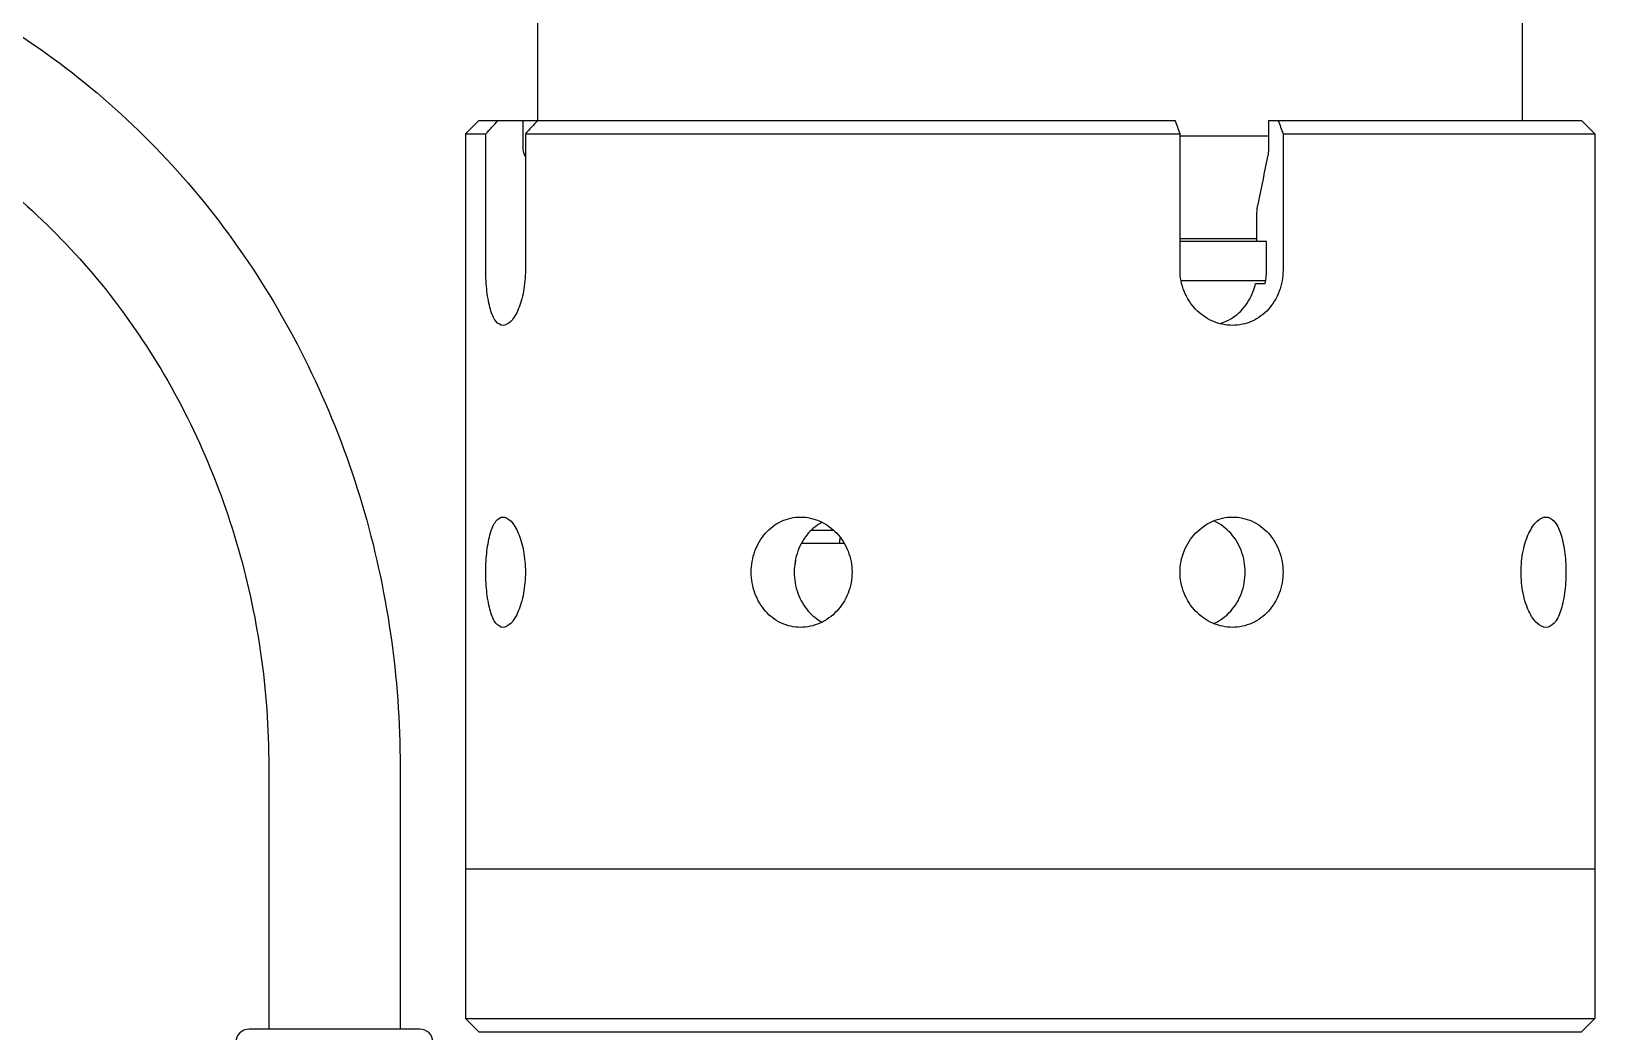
# Model space of a CAD drawing. Header units: millimetres. Extents: x 0 to 7722, y 0 to 5460.
# Drawn here: x 1671.4 to 1730.9, y 2116.7 to 2154.8 of the extents above; entities that cross this region are included whole.
import ezdxf

# ---------------------------------------------------------------- set-up
doc = ezdxf.new("R2010")
doc.units = ezdxf.units.MM
doc.header["$LTSCALE"] = 5
doc.layers.get('0').update_dxf_attribs({"linetype": 'CONTINUOUS'})

msp = doc.modelspace()

# ---------------------------------------------------------------- linework, layer by layer
for p, q in [((1690.658, 2151.401), (1690.658, 2155.301)), ((1728.158, 2151.401), (1728.158, 2155.301)), ((1688.408, 2151.401), (1687.908, 2150.901)), ((1688.408, 2151.401), (1687.908, 2150.901)), ((1688.408, 2151.401), (1689.149, 2151.401)), ((1688.408, 2151.401), (1689.149, 2151.401)), ((1689.149, 2151.401), (1690.088, 2151.401)), ((1689.149, 2151.401), (1690.088, 2151.401)), ((1690.088, 2151.401), (1690.655, 2151.401)), ((1690.088, 2151.401), (1690.088, 2150.335)), ((1690.088, 2151.401), (1690.655, 2151.401)), ((1690.088, 2151.401), (1690.088, 2150.335)), ((1690.655, 2151.401), (1714.937, 2151.401)), ((1690.655, 2151.401), (1714.937, 2151.401)), ((1718.498, 2150.335), (1718.498, 2151.401)), ((1718.498, 2151.401), (1718.858, 2151.401)), ((1718.498, 2150.335), (1718.498, 2151.401)), ((1718.498, 2151.401), (1718.858, 2151.401)), ((1718.858, 2151.401), (1730.408, 2151.401)), ((1718.858, 2151.401), (1730.408, 2151.401)), ((1730.408, 2151.401), (1730.908, 2150.901)), ((1730.408, 2151.401), (1730.908, 2150.901)), ((1687.908, 2150.901), (1688.68, 2150.901)), ((1687.908, 2150.901), (1687.908, 2122.901)), ((1687.908, 2150.901), (1688.68, 2150.901)), ((1687.908, 2150.901), (1687.908, 2117.201)), ((1688.68, 2145.701), (1688.68, 2150.901)), ((1688.68, 2145.701), (1688.68, 2150.901)), ((1690.186, 2150.901), (1715.117, 2150.901)), ((1690.186, 2150.901), (1690.186, 2145.701)), ((1690.186, 2150.901), (1715.117, 2150.901)), ((1690.186, 2150.901), (1690.186, 2145.701)), ((1715.117, 2145.701), (1715.117, 2150.901)), ((1715.117, 2145.701), (1715.117, 2150.901)), ((1718.498, 2150.801), (1715.117, 2150.801)), ((1719.038, 2150.901), (1730.908, 2150.901)), ((1719.038, 2150.901), (1719.038, 2145.701)), ((1719.038, 2150.901), (1730.908, 2150.901)), ((1719.038, 2150.901), (1719.038, 2145.701)), ((1730.908, 2150.901), (1730.908, 2122.901)), ((1730.908, 2150.901), (1730.908, 2117.201)), ((1718.047, 2146.801), (1718.047, 2147.902)), ((1718.047, 2146.801), (1718.047, 2147.902)), ((1718.047, 2146.901), (1715.117, 2146.901)), ((1718.354, 2146.801), (1715.117, 2146.801)), ((1718.408, 2146.801), (1718.354, 2146.801)), ((1718.408, 2146.801), (1718.354, 2146.801)), ((1718.408, 2145.701), (1718.408, 2146.801)), ((1718.408, 2145.701), (1718.408, 2146.801)), ((1718.373, 2145.301), (1715.155, 2145.301)), ((1717.993, 2145.201), (1718.354, 2145.201)), ((1717.993, 2145.201), (1718.354, 2145.201)), ((1701.071, 2135.801), (1701.925, 2135.801)), ((1700.725, 2135.301), (1702.33, 2135.301)), ((1680.415, 2126.801), (1680.415, 2116.801)), ((1685.415, 2126.801), (1685.415, 2116.801)), ((1687.908, 2122.901), (1730.908, 2122.901)), ((1687.908, 2117.201), (1730.908, 2117.201)), ((1688.408, 2116.701), (1687.908, 2117.201)), ((1730.408, 2116.701), (1730.908, 2117.201)), ((1686.165, 2116.801), (1679.665, 2116.801)), ((1688.408, 2116.701), (1730.408, 2116.701))]:
    msp.add_line(p, q)
for centre, start, end in [((1679.665, 2116.301), 90, 180), ((1686.165, 2116.301), 0, 90)]:
    msp.add_arc(centre, 0.5, start, end)
for centre, major_axis, ratio, start_param, end_param in [((7753.899, 5921.128), (0.059, -7510.684), 0.933552, 5.238396, 5.238406), ((7753.972, 5921.165), (-0.001, -7510.756), 0.933554, 5.238403, 5.238413), ((-609.71, 5921.148), (0, 7510.723), 0.358437, 4.186077, 4.186375), ((-609.71, 5921.148), (0, 7510.723), 0.358437, 4.186077, 4.186375), ((1953.008, 2133.301), (97.361, 470.815), 0.514499, 1.672074, 1.672568), ((2003.427, 2133.301), (-117.512, -568.26), 0.514499, 4.815926, 4.816429)]:
    msp.add_ellipse(centre, major_axis=major_axis, ratio=ratio, start_param=start_param, end_param=end_param)
for points, knots in [([(1655.507, 2159.301), (1658.664, 2159.301), (1661.82, 2158.753), (1667.809, 2156.623), (1670.641, 2155.042), (1675.705, 2151.014), (1677.936, 2148.57), (1681.591, 2143.064), (1683.014, 2140.004), (1684.926, 2133.562), (1685.415, 2130.182), (1685.415, 2126.801)], [0, 0, 0, 0, 0.314159, 0.314159, 0.628319, 0.628319, 0.942478, 0.942478, 1.256637, 1.256637, 1.570796, 1.570796, 1.570796, 1.570796]), ([(1655.507, 2154.301), (1658.091, 2154.301), (1660.674, 2153.854), (1665.604, 2152.1), (1667.949, 2150.794), (1672.173, 2147.435), (1674.051, 2145.382), (1677.144, 2140.722), (1678.359, 2138.115), (1679.994, 2132.605), (1680.415, 2129.703), (1680.415, 2126.801)], [0, 0, 0, 0, 0.314159, 0.314159, 0.628319, 0.628319, 0.942478, 0.942478, 1.256637, 1.256637, 1.570796, 1.570796, 1.570796, 1.570796]), ([(1690.088, 2150.335), (1690.088, 2150.273), (1690.101, 2150.201), (1690.131, 2150.124), (1690.14, 2150.104), (1690.151, 2150.085)], [0, 0, 0, 0, 0.01847875, 0.01847875, 0.02477285, 0.02477285, 0.02477285, 0.02477285]), ([(1690.088, 2150.335), (1690.088, 2150.273), (1690.101, 2150.201), (1690.131, 2150.124), (1690.14, 2150.104), (1690.151, 2150.085)], [0, 0, 0, 0, 0.01847875, 0.01847875, 0.02477285, 0.02477285, 0.02477285, 0.02477285]), ([(1718.474, 2150.085), (1718.478, 2150.104), (1718.481, 2150.124), (1718.493, 2150.201), (1718.498, 2150.273), (1718.498, 2150.335)], [0.27228705, 0.27228705, 0.27228705, 0.27228705, 0.27858115, 0.27858115, 0.2970599, 0.2970599, 0.2970599, 0.2970599]), ([(1718.474, 2150.085), (1718.478, 2150.104), (1718.481, 2150.124), (1718.493, 2150.201), (1718.498, 2150.273), (1718.498, 2150.335)], [0.27228705, 0.27228705, 0.27228705, 0.27228705, 0.27858115, 0.27858115, 0.2970599, 0.2970599, 0.2970599, 0.2970599]), ([(1718.047, 2147.902), (1718.047, 2147.963), (1718.052, 2148.036), (1718.064, 2148.112), (1718.067, 2148.132), (1718.071, 2148.152)], [-0.14854141, -0.14854141, -0.14854141, -0.14854141, -0.13006609, -0.13006609, -0.12376695, -0.12376695, -0.12376695, -0.12376695]), ([(1718.047, 2147.902), (1718.047, 2147.963), (1718.052, 2148.036), (1718.064, 2148.112), (1718.067, 2148.132), (1718.071, 2148.152)], [-0.14854141, -0.14854141, -0.14854141, -0.14854141, -0.13006609, -0.13006609, -0.12376695, -0.12376695, -0.12376695, -0.12376695]), ([(1689.337, 2143.601), (1689.242, 2143.601), (1689.147, 2143.654), (1688.979, 2143.868), (1688.907, 2144.03), (1688.798, 2144.402), (1688.753, 2144.638), (1688.694, 2145.156), (1688.68, 2145.437), (1688.68, 2145.701)], [-0.9499006, -0.9499006, -0.9499006, -0.9499006, -0.8707424, -0.8707424, -0.7915841, -0.7915841, -0.7124256, -0.7124256, -0.6332671, -0.6332671, -0.6332671, -0.6332671]), ([(1689.337, 2143.601), (1689.242, 2143.601), (1689.147, 2143.654), (1688.979, 2143.868), (1688.907, 2144.03), (1688.798, 2144.402), (1688.753, 2144.638), (1688.694, 2145.156), (1688.68, 2145.437), (1688.68, 2145.701)], [-0.9499006, -0.9499006, -0.9499006, -0.9499006, -0.8707424, -0.8707424, -0.7915841, -0.7915841, -0.7124256, -0.7124256, -0.6332671, -0.6332671, -0.6332671, -0.6332671]), ([(1690.186, 2145.701), (1690.186, 2145.437), (1690.162, 2145.156), (1690.067, 2144.638), (1689.996, 2144.402), (1689.838, 2144.03), (1689.741, 2143.868), (1689.537, 2143.654), (1689.432, 2143.601), (1689.337, 2143.601)], [-1.2665342, -1.2665342, -1.2665342, -1.2665342, -1.1873756, -1.1873756, -1.1082171, -1.1082171, -1.0290589, -1.0290589, -0.9499006, -0.9499006, -0.9499006, -0.9499006]), ([(1690.186, 2145.701), (1690.186, 2145.437), (1690.162, 2145.156), (1690.067, 2144.638), (1689.996, 2144.402), (1689.838, 2144.03), (1689.741, 2143.868), (1689.537, 2143.654), (1689.432, 2143.601), (1689.337, 2143.601)], [-1.2665342, -1.2665342, -1.2665342, -1.2665342, -1.1873756, -1.1873756, -1.1082171, -1.1082171, -1.0290589, -1.0290589, -0.9499006, -0.9499006, -0.9499006, -0.9499006]), ([(1719.038, 2145.701), (1719.038, 2145.437), (1718.991, 2145.156), (1718.798, 2144.638), (1718.652, 2144.402), (1718.313, 2144.03), (1718.098, 2143.868), (1717.622, 2143.654), (1717.361, 2143.601), (1716.868, 2143.601), (1716.604, 2143.654), (1716.114, 2143.868), (1715.889, 2144.03), (1715.531, 2144.402), (1715.376, 2144.638), (1715.169, 2145.156), (1715.117, 2145.437), (1715.117, 2145.701)], [-0.6332671, -0.6332671, -0.6332671, -0.6332671, -0.5541086, -0.5541086, -0.4749501, -0.4749501, -0.3957918, -0.3957918, -0.3166335, -0.3166335, -0.2374753, -0.2374753, -0.158317, -0.158317, -0.0791585, -0.0791585, 0, 0, 0, 0]), ([(1719.038, 2145.701), (1719.038, 2145.437), (1718.991, 2145.156), (1718.798, 2144.638), (1718.652, 2144.402), (1718.313, 2144.03), (1718.098, 2143.868), (1717.622, 2143.654), (1717.361, 2143.601), (1716.868, 2143.601), (1716.604, 2143.654), (1716.114, 2143.868), (1715.889, 2144.03), (1715.531, 2144.402), (1715.376, 2144.638), (1715.169, 2145.156), (1715.117, 2145.437), (1715.117, 2145.701)], [-0.6332671, -0.6332671, -0.6332671, -0.6332671, -0.5541086, -0.5541086, -0.4749501, -0.4749501, -0.3957918, -0.3957918, -0.3166335, -0.3166335, -0.2374753, -0.2374753, -0.158317, -0.158317, -0.0791585, -0.0791585, 0, 0, 0, 0]), ([(1716.619, 2143.669), (1716.706, 2143.693), (1716.791, 2143.724), (1717.111, 2143.868), (1717.326, 2144.03), (1717.663, 2144.402), (1717.808, 2144.638), (1717.941, 2144.996), (1717.97, 2145.098), (1717.993, 2145.201)], [0.3683883, 0.3683883, 0.3683883, 0.3683883, 0.3958775, 0.3958775, 0.4750529, 0.4750529, 0.5542286, 0.5542286, 0.5844676, 0.5844676, 0.5844676, 0.5844676]), ([(1716.619, 2143.669), (1716.706, 2143.693), (1716.791, 2143.724), (1717.111, 2143.868), (1717.326, 2144.03), (1717.663, 2144.402), (1717.808, 2144.638), (1717.941, 2144.996), (1717.97, 2145.098), (1717.993, 2145.201)], [0.3683883, 0.3683883, 0.3683883, 0.3683883, 0.3958775, 0.3958775, 0.4750529, 0.4750529, 0.5542286, 0.5542286, 0.5844676, 0.5844676, 0.5844676, 0.5844676]), ([(1688.68, 2134.201), (1688.68, 2134.465), (1688.694, 2134.746), (1688.753, 2135.263), (1688.798, 2135.499), (1688.907, 2135.872), (1688.979, 2136.034), (1689.147, 2136.248), (1689.242, 2136.301), (1689.337, 2136.301)], [0.6332671, 0.6332671, 0.6332671, 0.6332671, 0.7124256, 0.7124256, 0.7915841, 0.7915841, 0.8707424, 0.8707424, 0.9499006, 0.9499006, 0.9499006, 0.9499006]), ([(1688.68, 2134.201), (1688.68, 2134.465), (1688.694, 2134.746), (1688.753, 2135.263), (1688.798, 2135.499), (1688.907, 2135.872), (1688.979, 2136.034), (1689.147, 2136.248), (1689.242, 2136.301), (1689.337, 2136.301)], [0.6332671, 0.6332671, 0.6332671, 0.6332671, 0.7124256, 0.7124256, 0.7915841, 0.7915841, 0.8707424, 0.8707424, 0.9499006, 0.9499006, 0.9499006, 0.9499006]), ([(1689.337, 2136.301), (1689.432, 2136.301), (1689.537, 2136.248), (1689.741, 2136.034), (1689.838, 2135.872), (1689.996, 2135.499), (1690.067, 2135.263), (1690.162, 2134.746), (1690.186, 2134.465), (1690.186, 2134.201)], [0.9499006, 0.9499006, 0.9499006, 0.9499006, 1.0290589, 1.0290589, 1.1082171, 1.1082171, 1.1873756, 1.1873756, 1.2665342, 1.2665342, 1.2665342, 1.2665342]), ([(1689.337, 2136.301), (1689.432, 2136.301), (1689.537, 2136.248), (1689.741, 2136.034), (1689.838, 2135.872), (1689.996, 2135.499), (1690.067, 2135.263), (1690.162, 2134.746), (1690.186, 2134.465), (1690.186, 2134.201)], [0.9499006, 0.9499006, 0.9499006, 0.9499006, 1.0290589, 1.0290589, 1.1082171, 1.1082171, 1.1873756, 1.1873756, 1.2665342, 1.2665342, 1.2665342, 1.2665342]), ([(1698.788, 2134.201), (1698.788, 2134.465), (1698.834, 2134.746), (1699.022, 2135.263), (1699.164, 2135.499), (1699.494, 2135.872), (1699.704, 2136.034), (1700.169, 2136.248), (1700.424, 2136.301), (1700.906, 2136.301), (1701.165, 2136.248), (1701.646, 2136.034), (1701.867, 2135.872), (1702.218, 2135.499), (1702.371, 2135.263), (1702.575, 2134.746), (1702.625, 2134.465), (1702.625, 2134.201)], [0.6332671, 0.6332671, 0.6332671, 0.6332671, 0.7124256, 0.7124256, 0.7915841, 0.7915841, 0.8707424, 0.8707424, 0.9499006, 0.9499006, 1.0290589, 1.0290589, 1.1082171, 1.1082171, 1.1873756, 1.1873756, 1.2665342, 1.2665342, 1.2665342, 1.2665342]), ([(1698.788, 2134.201), (1698.788, 2134.465), (1698.834, 2134.746), (1699.022, 2135.263), (1699.164, 2135.499), (1699.494, 2135.872), (1699.704, 2136.034), (1700.169, 2136.248), (1700.424, 2136.301), (1700.906, 2136.301), (1701.165, 2136.248), (1701.646, 2136.034), (1701.867, 2135.872), (1702.218, 2135.499), (1702.371, 2135.263), (1702.575, 2134.746), (1702.625, 2134.465), (1702.625, 2134.201)], [0.6332671, 0.6332671, 0.6332671, 0.6332671, 0.7124256, 0.7124256, 0.7915841, 0.7915841, 0.8707424, 0.8707424, 0.9499006, 0.9499006, 1.0290589, 1.0290589, 1.1082171, 1.1082171, 1.1873756, 1.1873756, 1.2665342, 1.2665342, 1.2665342, 1.2665342]), ([(1715.117, 2134.201), (1715.117, 2134.465), (1715.169, 2134.746), (1715.376, 2135.263), (1715.531, 2135.499), (1715.889, 2135.872), (1716.114, 2136.034), (1716.604, 2136.248), (1716.868, 2136.301), (1717.361, 2136.301), (1717.622, 2136.248), (1718.098, 2136.034), (1718.313, 2135.872), (1718.652, 2135.499), (1718.798, 2135.263), (1718.991, 2134.746), (1719.038, 2134.465), (1719.038, 2134.201)], [0.6332671, 0.6332671, 0.6332671, 0.6332671, 0.7124256, 0.7124256, 0.7915841, 0.7915841, 0.8707424, 0.8707424, 0.9499006, 0.9499006, 1.0290589, 1.0290589, 1.1082171, 1.1082171, 1.1873756, 1.1873756, 1.2665342, 1.2665342, 1.2665342, 1.2665342]), ([(1715.117, 2134.201), (1715.117, 2134.465), (1715.169, 2134.746), (1715.376, 2135.263), (1715.531, 2135.499), (1715.889, 2135.872), (1716.114, 2136.034), (1716.604, 2136.248), (1716.868, 2136.301), (1717.361, 2136.301), (1717.622, 2136.248), (1718.098, 2136.034), (1718.313, 2135.872), (1718.652, 2135.499), (1718.798, 2135.263), (1718.991, 2134.746), (1719.038, 2134.465), (1719.038, 2134.201)], [0.6332671, 0.6332671, 0.6332671, 0.6332671, 0.7124256, 0.7124256, 0.7915841, 0.7915841, 0.8707424, 0.8707424, 0.9499006, 0.9499006, 1.0290589, 1.0290589, 1.1082171, 1.1082171, 1.1873756, 1.1873756, 1.2665342, 1.2665342, 1.2665342, 1.2665342]), ([(1728.102, 2134.201), (1728.102, 2134.465), (1728.129, 2134.746), (1728.234, 2135.263), (1728.312, 2135.499), (1728.487, 2135.872), (1728.596, 2136.034), (1728.824, 2136.248), (1728.943, 2136.301), (1729.158, 2136.301), (1729.267, 2136.248), (1729.46, 2136.034), (1729.543, 2135.872), (1729.671, 2135.499), (1729.724, 2135.263), (1729.794, 2134.746), (1729.81, 2134.465), (1729.81, 2134.201)], [0.6332671, 0.6332671, 0.6332671, 0.6332671, 0.7124256, 0.7124256, 0.7915841, 0.7915841, 0.8707424, 0.8707424, 0.9499006, 0.9499006, 1.0290589, 1.0290589, 1.1082171, 1.1082171, 1.1873756, 1.1873756, 1.2665342, 1.2665342, 1.2665342, 1.2665342]), ([(1728.102, 2134.201), (1728.102, 2134.465), (1728.129, 2134.746), (1728.234, 2135.263), (1728.312, 2135.499), (1728.487, 2135.872), (1728.596, 2136.034), (1728.824, 2136.248), (1728.943, 2136.301), (1729.158, 2136.301), (1729.267, 2136.248), (1729.46, 2136.034), (1729.543, 2135.872), (1729.671, 2135.499), (1729.724, 2135.263), (1729.794, 2134.746), (1729.81, 2134.465), (1729.81, 2134.201)], [0.6332671, 0.6332671, 0.6332671, 0.6332671, 0.7124256, 0.7124256, 0.7915841, 0.7915841, 0.8707424, 0.8707424, 0.9499006, 0.9499006, 1.0290589, 1.0290589, 1.1082171, 1.1082171, 1.1873756, 1.1873756, 1.2665342, 1.2665342, 1.2665342, 1.2665342]), ([(1701.487, 2136.102), (1701.286, 2135.997), (1701.106, 2135.851), (1700.797, 2135.499), (1700.656, 2135.263), (1700.47, 2134.746), (1700.425, 2134.465), (1700.425, 2134.201)], [-0.8620566, -0.8620566, -0.8620566, -0.8620566, -0.7918623, -0.7918623, -0.7126759, -0.7126759, -0.6334894, -0.6334894, -0.6334894, -0.6334894]), ([(1701.487, 2136.102), (1701.286, 2135.997), (1701.106, 2135.851), (1700.797, 2135.499), (1700.656, 2135.263), (1700.47, 2134.746), (1700.425, 2134.465), (1700.425, 2134.201)], [-0.8620566, -0.8620566, -0.8620566, -0.8620566, -0.7918623, -0.7918623, -0.7126759, -0.7126759, -0.6334894, -0.6334894, -0.6334894, -0.6334894]), ([(1717.596, 2134.201), (1717.596, 2134.465), (1717.549, 2134.746), (1717.358, 2135.263), (1717.213, 2135.499), (1716.876, 2135.872), (1716.662, 2136.034), (1716.414, 2136.146), (1716.403, 2136.15), (1716.392, 2136.155)], [-1.2669788, -1.2669788, -1.2669788, -1.2669788, -1.1877923, -1.1877923, -1.1086059, -1.1086059, -1.02942, -1.02942, -1.025812, -1.025812, -1.025812, -1.025812]), ([(1717.596, 2134.201), (1717.596, 2134.465), (1717.549, 2134.746), (1717.358, 2135.263), (1717.213, 2135.499), (1716.876, 2135.872), (1716.662, 2136.034), (1716.414, 2136.146), (1716.403, 2136.15), (1716.392, 2136.155)], [-1.2669788, -1.2669788, -1.2669788, -1.2669788, -1.1877923, -1.1877923, -1.1086059, -1.1086059, -1.02942, -1.02942, -1.025812, -1.025812, -1.025812, -1.025812]), ([(1689.337, 2132.101), (1689.242, 2132.101), (1689.147, 2132.154), (1688.979, 2132.368), (1688.907, 2132.53), (1688.798, 2132.902), (1688.753, 2133.138), (1688.694, 2133.656), (1688.68, 2133.937), (1688.68, 2134.201)], [0.3166335, 0.3166335, 0.3166335, 0.3166335, 0.3957918, 0.3957918, 0.4749501, 0.4749501, 0.5541086, 0.5541086, 0.6332671, 0.6332671, 0.6332671, 0.6332671]), ([(1689.337, 2132.101), (1689.242, 2132.101), (1689.147, 2132.154), (1688.979, 2132.368), (1688.907, 2132.53), (1688.798, 2132.902), (1688.753, 2133.138), (1688.694, 2133.656), (1688.68, 2133.937), (1688.68, 2134.201)], [0.3166335, 0.3166335, 0.3166335, 0.3166335, 0.3957918, 0.3957918, 0.4749501, 0.4749501, 0.5541086, 0.5541086, 0.6332671, 0.6332671, 0.6332671, 0.6332671]), ([(1690.186, 2134.201), (1690.186, 2133.937), (1690.162, 2133.656), (1690.067, 2133.138), (1689.996, 2132.902), (1689.838, 2132.53), (1689.741, 2132.368), (1689.537, 2132.154), (1689.432, 2132.101), (1689.337, 2132.101)], [0, 0, 0, 0, 0.0791585, 0.0791585, 0.158317, 0.158317, 0.2374753, 0.2374753, 0.3166335, 0.3166335, 0.3166335, 0.3166335]), ([(1690.186, 2134.201), (1690.186, 2133.937), (1690.162, 2133.656), (1690.067, 2133.138), (1689.996, 2132.902), (1689.838, 2132.53), (1689.741, 2132.368), (1689.537, 2132.154), (1689.432, 2132.101), (1689.337, 2132.101)], [0, 0, 0, 0, 0.0791585, 0.0791585, 0.158317, 0.158317, 0.2374753, 0.2374753, 0.3166335, 0.3166335, 0.3166335, 0.3166335]), ([(1702.625, 2134.201), (1702.625, 2133.937), (1702.575, 2133.656), (1702.371, 2133.138), (1702.218, 2132.902), (1701.867, 2132.53), (1701.646, 2132.368), (1701.165, 2132.154), (1700.906, 2132.101), (1700.424, 2132.101), (1700.169, 2132.154), (1699.704, 2132.368), (1699.494, 2132.53), (1699.164, 2132.902), (1699.022, 2133.138), (1698.834, 2133.656), (1698.788, 2133.937), (1698.788, 2134.201)], [0, 0, 0, 0, 0.0791585, 0.0791585, 0.158317, 0.158317, 0.2374753, 0.2374753, 0.3166335, 0.3166335, 0.3957918, 0.3957918, 0.4749501, 0.4749501, 0.5541086, 0.5541086, 0.6332671, 0.6332671, 0.6332671, 0.6332671]), ([(1702.625, 2134.201), (1702.625, 2133.937), (1702.575, 2133.656), (1702.371, 2133.138), (1702.218, 2132.902), (1701.867, 2132.53), (1701.646, 2132.368), (1701.165, 2132.154), (1700.906, 2132.101), (1700.424, 2132.101), (1700.169, 2132.154), (1699.704, 2132.368), (1699.494, 2132.53), (1699.164, 2132.902), (1699.022, 2133.138), (1698.834, 2133.656), (1698.788, 2133.937), (1698.788, 2134.201)], [0, 0, 0, 0, 0.0791585, 0.0791585, 0.158317, 0.158317, 0.2374753, 0.2374753, 0.3166335, 0.3166335, 0.3957918, 0.3957918, 0.4749501, 0.4749501, 0.5541086, 0.5541086, 0.6332671, 0.6332671, 0.6332671, 0.6332671]), ([(1700.425, 2134.201), (1700.425, 2133.937), (1700.47, 2133.655), (1700.656, 2133.138), (1700.797, 2132.902), (1701.106, 2132.551), (1701.286, 2132.405), (1701.487, 2132.299)], [-0.6334894, -0.6334894, -0.6334894, -0.6334894, -0.5543029, -0.5543029, -0.4751165, -0.4751165, -0.4049222, -0.4049222, -0.4049222, -0.4049222]), ([(1700.425, 2134.201), (1700.425, 2133.937), (1700.47, 2133.655), (1700.656, 2133.138), (1700.797, 2132.902), (1701.106, 2132.551), (1701.286, 2132.405), (1701.487, 2132.299)], [-0.6334894, -0.6334894, -0.6334894, -0.6334894, -0.5543029, -0.5543029, -0.4751165, -0.4751165, -0.4049222, -0.4049222, -0.4049222, -0.4049222]), ([(1719.038, 2134.201), (1719.038, 2133.937), (1718.991, 2133.656), (1718.798, 2133.138), (1718.652, 2132.902), (1718.313, 2132.53), (1718.098, 2132.368), (1717.622, 2132.154), (1717.361, 2132.101), (1716.868, 2132.101), (1716.604, 2132.154), (1716.114, 2132.368), (1715.889, 2132.53), (1715.531, 2132.902), (1715.376, 2133.138), (1715.169, 2133.656), (1715.117, 2133.937), (1715.117, 2134.201)], [0, 0, 0, 0, 0.0791585, 0.0791585, 0.158317, 0.158317, 0.2374753, 0.2374753, 0.3166335, 0.3166335, 0.3957918, 0.3957918, 0.4749501, 0.4749501, 0.5541086, 0.5541086, 0.6332671, 0.6332671, 0.6332671, 0.6332671]), ([(1719.038, 2134.201), (1719.038, 2133.937), (1718.991, 2133.656), (1718.798, 2133.138), (1718.652, 2132.902), (1718.313, 2132.53), (1718.098, 2132.368), (1717.622, 2132.154), (1717.361, 2132.101), (1716.868, 2132.101), (1716.604, 2132.154), (1716.114, 2132.368), (1715.889, 2132.53), (1715.531, 2132.902), (1715.376, 2133.138), (1715.169, 2133.656), (1715.117, 2133.937), (1715.117, 2134.201)], [0, 0, 0, 0, 0.0791585, 0.0791585, 0.158317, 0.158317, 0.2374753, 0.2374753, 0.3166335, 0.3166335, 0.3957918, 0.3957918, 0.4749501, 0.4749501, 0.5541086, 0.5541086, 0.6332671, 0.6332671, 0.6332671, 0.6332671]), ([(1716.392, 2132.246), (1716.403, 2132.251), (1716.414, 2132.256), (1716.662, 2132.368), (1716.876, 2132.53), (1717.213, 2132.902), (1717.358, 2133.138), (1717.549, 2133.655), (1717.596, 2133.937), (1717.596, 2134.201)], [-0.2411668, -0.2411668, -0.2411668, -0.2411668, -0.2375588, -0.2375588, -0.1583729, -0.1583729, -0.0791865, -0.0791865, 0, 0, 0, 0]), ([(1716.392, 2132.246), (1716.403, 2132.251), (1716.414, 2132.256), (1716.662, 2132.368), (1716.876, 2132.53), (1717.213, 2132.902), (1717.358, 2133.138), (1717.549, 2133.655), (1717.596, 2133.937), (1717.596, 2134.201)], [-0.2411668, -0.2411668, -0.2411668, -0.2411668, -0.2375588, -0.2375588, -0.1583729, -0.1583729, -0.0791865, -0.0791865, 0, 0, 0, 0]), ([(1729.81, 2134.201), (1729.81, 2133.937), (1729.794, 2133.656), (1729.724, 2133.138), (1729.671, 2132.902), (1729.543, 2132.53), (1729.46, 2132.368), (1729.267, 2132.154), (1729.158, 2132.101), (1728.943, 2132.101), (1728.824, 2132.154), (1728.596, 2132.368), (1728.487, 2132.53), (1728.312, 2132.902), (1728.234, 2133.138), (1728.129, 2133.656), (1728.102, 2133.937), (1728.102, 2134.201)], [0, 0, 0, 0, 0.0791585, 0.0791585, 0.158317, 0.158317, 0.2374753, 0.2374753, 0.3166335, 0.3166335, 0.3957918, 0.3957918, 0.4749501, 0.4749501, 0.5541086, 0.5541086, 0.6332671, 0.6332671, 0.6332671, 0.6332671]), ([(1729.81, 2134.201), (1729.81, 2133.937), (1729.794, 2133.656), (1729.724, 2133.138), (1729.671, 2132.902), (1729.543, 2132.53), (1729.46, 2132.368), (1729.267, 2132.154), (1729.158, 2132.101), (1728.943, 2132.101), (1728.824, 2132.154), (1728.596, 2132.368), (1728.487, 2132.53), (1728.312, 2132.902), (1728.234, 2133.138), (1728.129, 2133.656), (1728.102, 2133.937), (1728.102, 2134.201)], [0, 0, 0, 0, 0.0791585, 0.0791585, 0.158317, 0.158317, 0.2374753, 0.2374753, 0.3166335, 0.3166335, 0.3957918, 0.3957918, 0.4749501, 0.4749501, 0.5541086, 0.5541086, 0.6332671, 0.6332671, 0.6332671, 0.6332671])]:
    msp.add_open_spline(points, degree=3, knots=knots)
for points in [[(1688.68, 2150.901), (1688.837, 2151.067), (1688.993, 2151.234), (1689.149, 2151.401)], [(1688.68, 2150.901), (1688.837, 2151.067), (1688.993, 2151.234), (1689.149, 2151.401)], [(1690.655, 2151.401), (1690.498, 2151.234), (1690.342, 2151.067), (1690.186, 2150.901)], [(1690.655, 2151.401), (1690.498, 2151.234), (1690.342, 2151.067), (1690.186, 2150.901)], [(1715.117, 2150.901), (1715.057, 2151.067), (1714.997, 2151.234), (1714.937, 2151.401)], [(1715.117, 2150.901), (1715.057, 2151.067), (1714.997, 2151.234), (1714.937, 2151.401)], [(1718.858, 2151.401), (1718.918, 2151.234), (1718.978, 2151.067), (1719.038, 2150.901)], [(1718.858, 2151.401), (1718.918, 2151.234), (1718.978, 2151.067), (1719.038, 2150.901)], [(1718.354, 2145.201), (1718.39, 2145.368), (1718.408, 2145.538), (1718.408, 2145.701)], [(1718.354, 2145.201), (1718.39, 2145.368), (1718.408, 2145.538), (1718.408, 2145.701)], [(1700.725, 2135.301), (1700.715, 2135.301), (1700.703, 2135.298), (1700.691, 2135.294)]]:
    msp.add_open_spline(points, degree=3)

doc.saveas('drawing.dxf')
